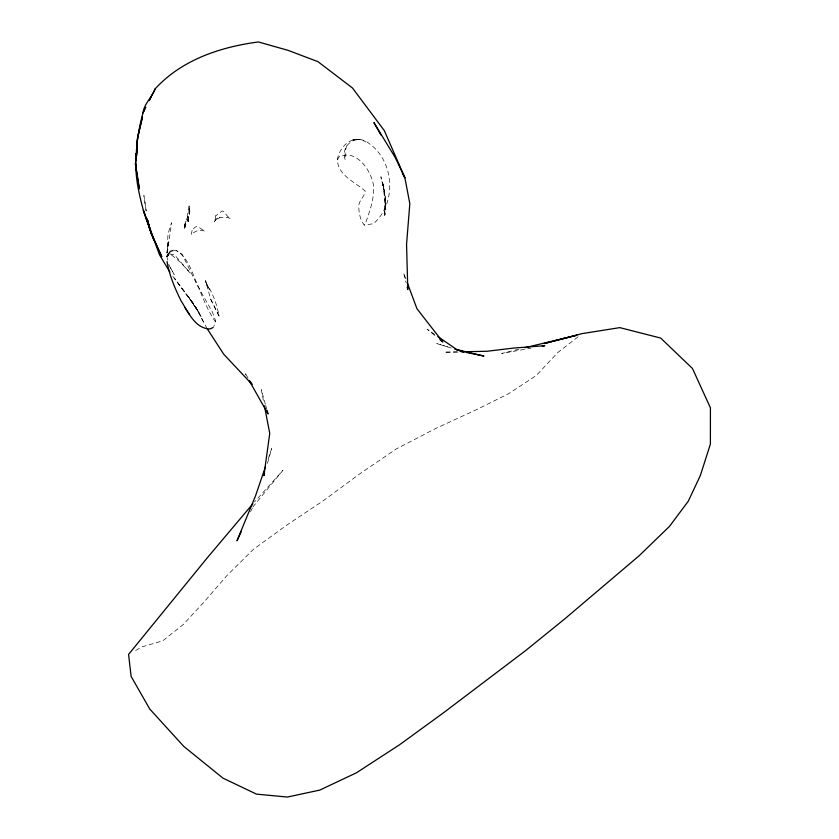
<?xml version="1.0" encoding="UTF-8"?>
<svg xmlns="http://www.w3.org/2000/svg" width="839" height="839" viewBox="0 0 839 839"><rect width="100%" height="100%" fill="white"/><g stroke="black" fill="none" stroke-linecap="round" stroke-linejoin="round"><path stroke-width="0.63" stroke-dasharray="4.2 3.15" d="M167.034 253.053L168.335 241.527L167.034 253.053L168.01 233.945L171.544 222.713L167.475 252.214M346.57 145.692L345.186 152.216L345.238 159.892C340.015 144.665 357.131 133.023 369.38 143.731C394.697 161.812 396.721 203.573 373.512 223.709L364.22 225.083C359.931 219.44 358.526 211.806 358.861 204.821C359.763 199.672 364.713 196.295 365.206 191.114C355.117 181.906 338.18 175.77 337.309 159.84C339.281 146.762 352.495 133.632 365.835 141.969M174.103 250.389L176.18 250.473L182.189 254.311L197.448 285.68L212.267 311.772L215.707 321.033L213.746 326.528M267.442 463.359L271.689 448.55L267.547 460.695M250.609 511.696L252.235 508.203M337.309 159.84L339.417 156.557C356.439 149.185 370.807 169.96 373.376 184.748C374.739 198.486 369.569 211.564 365.154 224.307L364.22 225.083M252.78 507.039L282.942 470.291L254.574 501.89M215.707 321.033L215.172 321.557C208.408 311.227 203.248 299.523 198.969 287.861C192.498 275.161 189.32 257.982 176.18 250.473M578.081 336.775L557.704 352.621L536.215 375.589L508.329 393.869L474.633 410.533L435.819 428.414L396.134 449.043L359.207 474.245L323.277 500.747L286.833 525.078L253.409 549.325L226.74 575.764L204.118 601.93L183.059 624.719L162.714 640.828L141.969 646.89L133.044 651.913M518.89 349.213L501.691 353.46L530.867 348.206M457.36 351.908L444.418 352.181L457.475 352.055M169.625 253.913L174.596 254.909L190.369 273.21L180.668 262.45L170.81 254.395M451.183 347.996L436.804 343.581L450.396 347.786M434.707 334.415L427.219 329.276L436.972 337.226M192.855 302.91L188.901 297.635L197.962 311.217L188.702 297.237L192.855 302.91L196.106 307.976L174.271 278.003L192.939 302.921L201.769 317.74L195.529 306.896L199.032 312.863L189.467 298.38L172.771 276.251M248.082 378.064L244.726 372.726L245.995 374.96M207.223 328.762L195.948 307.724M210.704 299.219L219.01 316.041C216.913 303.749 212.298 291.878 205.209 281.6L209.561 290.221L205.471 280.541L210.704 299.219L219.042 315.873M168.744 264.715L174.176 274.552L168.901 264.767M201.549 318.296L203.867 322.774M405.814 278.842L403.59 272.874L405.982 282.386M265.355 404.23L261.286 389.59L263.708 402.112M265.69 405.447L266.708 409.107M167.527 257.751L167.769 260.1M189.32 209.163L187.915 220.594L187.915 218.056L188.387 221.664L187.454 213.767L189.299 204.485L189.32 209.163M385.3 205.461L384.944 215.109L385.091 198.497L382.888 182.483L385.3 205.461M385.521 202.01L384.262 216.126C386.454 202.975 384.849 189.425 380.875 176.756L385.426 196.871L385.059 209.918L385.521 202.01M189.803 210.558L189.52 215.224L184.087 229.372L185.975 220.647L189.278 213.442L189.079 207.17L189.803 210.558M215.77 215.77L214.826 221.853L215.707 219.545L214.333 221.59L217.091 218.801L216.315 219.168L221.045 217.311L219.357 217.584L227.296 217.427L230.725 218.56L227.956 216.756L223.688 211.459L222.251 210.946L215.77 215.77M185.167 223.426L184.653 229.005L185.975 220.647L184.57 226.446L185.167 223.426M192.131 230.389L191.135 234.721C194.7 231.155 200.122 228.701 204.968 231.386L197.49 226.362L194.994 227.18L192.131 230.389M355.086 139.735L352.873 139.872L359.05 139.578L355.086 139.735M383.811 188.146L382.542 182.902L384.776 192.781L383.811 188.146M146.143 210.883L143.899 195.477L146.143 210.883"/><path stroke-width="1.26" d="M136.788 155.467L137.313 146.731L135.404 163.878L139.326 188.89L136.054 167.936L136.275 164.192M136.296 153.422C134.24 172.656 138.372 191.9 143.375 210.369L151.712 234.553L161.77 256.765L150.789 232.214L148.482 224.181M136.484 151.041C137.019 138.099 139.662 125.399 142.976 112.908C144.245 103.459 152.006 97.366 155.246 88.724C181.99 59.716 220.248 47.026 258.412 41.95L288.176 50.392L317.918 61.646L352.516 88.022L384.346 130.653L404.88 177.763L409.831 203.667L406.558 244.275L407.785 289.507L407.188 287.137M136.348 153.076L135.74 160.585L137.565 138.068L142.462 116.852L137.565 138.068L136.558 150.58M264.6 473.238L263.897 475.703L269.749 433.427L264.432 405.866M265.47 466.767L255.517 495.901L236.986 540.788L241.338 531.475M167.957 255.392L166.961 256.64L170.212 251.49L173.065 250.358M144.654 109.563L142.976 112.908L145.839 107.224M149.269 100.407L150.989 96.999M149.132 100.68L155.246 88.724M166.961 256.64L168.178 254.301M252.854 503.799L207.181 557.945L128.577 654.42L131.115 676.402L149.751 709.018L183.772 746.395L222.954 778.131L256.503 794.124L287.389 797.05L319.764 790.097L356.46 772.782L399.479 744.822L444.062 712.374L525.634 650.571L564.353 619.234L639.024 555.858L669.417 526.452L688.253 501.261L700.355 475.482L710.392 444.093L710.423 407.817L692.458 368.478L660.671 338.065L619.811 327.63L582.161 333.607L544.501 343.487M213.211 327.535L209.876 328.961C194.795 328.489 188.114 311.689 181.046 300.834C174.942 288.343 169.3 275.307 167.045 261.506M544.469 343.529L551.957 341.609M554.443 340.97L576.886 335.222L525.036 347.692M542.288 346.15L544.826 345.689L513.416 348.091L487.113 351.258L461.24 351.824M466.484 352.495L483.925 356.061L454.78 349.097M456.584 349.695L463.998 351.992L457.171 349.832L437.916 336.617M439.898 339.606L442.824 341.987L416.952 308.7L407.156 282.428M169.887 272.077L159.452 254.72L143.375 210.369L151.712 234.553L147.035 218.769L149.856 229.54L147.832 220.647M185.02 307.798L189.562 314.552M250.095 381.273L252.109 384.472L223.677 354.163L207.223 328.762M249.141 380.528L268.06 413.984L267.043 410.323M380.864 134.953L373.911 122.557L395.117 157.323L404.88 177.763L402.353 173.264M150.789 232.214L153.81 240.09M135.404 163.878L136.054 167.936"/></g></svg>
